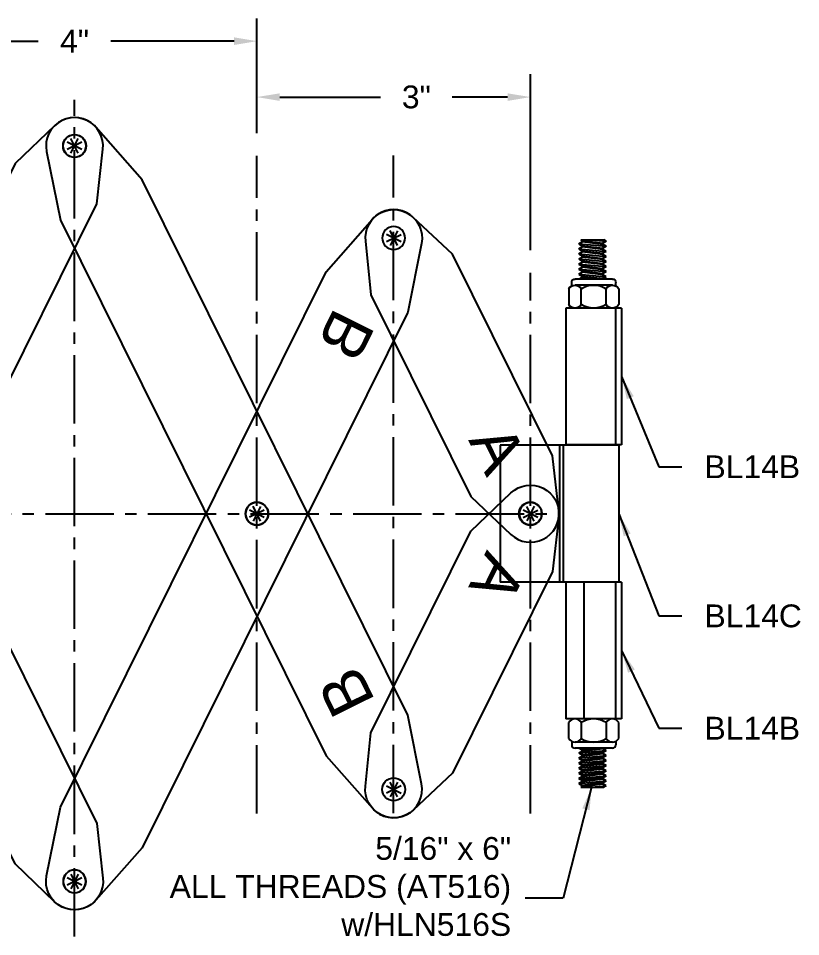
# Model space of a CAD drawing. Header units: inches. Extents: x 0 to 34.5, y -15.8 to 21.6.
# Drawn here: x 21.73 to 30.31, y 11.52 to 21.59 of the extents above; entities that cross this region are included whole.
import ezdxf

# ---------------------------------------------------------------- set-up
doc = ezdxf.new("R2010")
doc.units = ezdxf.units.IN
doc.header["$MEASUREMENT"] = 0
doc.linetypes.add('CENTER2', pattern=[1.125, 0.75, -0.125, 0.125, -0.125])
for name, color, linetype in [('Anchors', 4, 'Continuous'), ('Conditions', 1, 'Continuous'), ('Dimensions', 3, 'Continuous'), ('Text', 2, 'Continuous')]:
    doc.layers.add(name, color=color, linetype=linetype)
doc.styles.add('Arial', font='arial.ttf')
doc.dimstyles.new('Arial', dxfattribs={"dimtxt": 0.25, "dimasz": 0.25, "dimexe": 0.25, "dimexo": 0.25, "dimgap": 0.25, "dimtad": 0, "dimtih": 1, "dimtoh": 1, "dimdec": 4, "dimzin": 0, "dimdsep": 46, "dimlunit": 4, "dimtxsty": 'Arial', "dimcen": 0.25, "dimadec": 0, "dimazin": 0, "dimtfac": 1, "dimtdec": 4, "dimtofl": 0, "dimtmove": 0, "dimatfit": 3, "dimfxl": 0, "dimfrac": 2, "dimtolj": 1, "dimtzin": 0, "dimarcsym": 0})

# ---------------------------------------------------------------- blocks, each defined once
blk = doc.blocks.new('HLN516S')
at = {"layer": 'Anchors'}
for p, q in [((-0.205, 0.32), (0.205, 0.32)), ((-0.274, 0.213), (-0.274, 0.04)), ((-0.242, 0.244), (-0.242, 0.283)), ((-0.205, 0.253), (0.205, 0.253)), ((-0.137, 0.04), (-0.137, 0.213)), ((0.137, 0.04), (0.137, 0.213)), ((0.242, 0.244), (0.242, 0.283)), ((0.274, 0.213), (0.274, 0.04)), ((-0.205, 0), (0.205, 0))]:
    blk.add_line(p, q, dxfattribs=at)
for centre, radius, start, end in [((-0.205, 0.283), 0.037, 90, 180), ((0.205, 0.283), 0.037, 0, 90), ((-0.205, 0.175), 0.0783, 29.0208, 150.9792), ((0, 0.001), 0.253, 57.1911, 122.8089), ((0.205, 0.175), 0.0783, 29.0208, 150.9792), ((-0.205, 0.078), 0.0783, 209.0208, 330.9792), ((0, 0.253), 0.253, 237.1911, 302.8089), ((0.205, 0.078), 0.0783, 209.0208, 330.9792)]:
    blk.add_arc(centre, radius, start, end, dxfattribs=at)
blk = doc.blocks.new('BL-14B&C')
for p, q in [((71.097, 26.473), (70.487, 26.473)), ((70.487, 26.473), (70.487, 24.973)), ((71.032, 26.473), (71.032, 24.973)), ((71.097, 26.473), (71.097, 24.973)), ((71.097, 24.973), (70.487, 24.973)), ((71.067, 24.97), (69.767, 24.97)), ((69.767, 24.97), (69.767, 23.47)), ((70.417, 24.97), (70.417, 23.47)), ((70.457, 24.97), (70.457, 23.47)), ((71.067, 24.97), (71.067, 23.47)), ((71.067, 23.47), (69.767, 23.47)), ((71.097, 23.469), (70.487, 23.469)), ((70.487, 23.469), (70.487, 21.969)), ((70.682, 23.469), (70.682, 21.969)), ((71.032, 23.469), (71.032, 21.969)), ((71.097, 23.469), (71.097, 21.969)), ((71.097, 21.969), (70.487, 21.969))]:
    blk.add_line(p, q)
blk.add_circle((70.096, 24.22), 0.125)
at = {"layer": 'Anchors'}
for p, q in [((70.627, 27.18), (70.664, 27.201)), ((70.65, 27.222), (70.664, 27.214)), ((70.65, 27.222), (70.902, 27.222)), ((70.664, 27.214), (70.664, 27.201)), ((70.664, 27.214), (70.89, 27.186)), ((70.89, 27.173), (70.664, 27.201)), ((70.769, 27.222), (70.927, 27.207)), ((70.927, 27.207), (70.89, 27.186)), ((70.89, 27.186), (70.89, 27.173)), ((70.927, 27.207), (70.902, 27.222)), ((70.627, 27.18), (70.927, 27.152)), ((70.627, 27.18), (70.664, 27.158)), ((70.627, 27.124), (70.664, 27.145)), ((70.627, 27.124), (70.664, 27.103)), ((70.627, 27.124), (70.927, 27.096)), ((70.627, 27.068), (70.664, 27.09)), ((70.664, 27.158), (70.664, 27.145)), ((70.664, 27.158), (70.89, 27.131)), ((70.89, 27.117), (70.664, 27.145)), ((70.664, 27.103), (70.664, 27.09)), ((70.664, 27.103), (70.89, 27.075)), ((70.89, 27.062), (70.664, 27.09)), ((70.927, 27.152), (70.89, 27.173)), ((70.927, 27.152), (70.89, 27.131)), ((70.89, 27.131), (70.89, 27.117)), ((70.927, 27.096), (70.89, 27.117)), ((70.927, 27.096), (70.89, 27.075)), ((70.627, 27.068), (70.664, 27.047)), ((70.627, 27.068), (70.927, 27.041)), ((70.627, 27.013), (70.664, 27.034)), ((70.627, 27.013), (70.664, 26.992)), ((70.627, 27.013), (70.927, 26.985)), ((70.664, 27.047), (70.664, 27.034)), ((70.664, 27.047), (70.89, 27.019)), ((70.89, 27.006), (70.664, 27.034)), ((70.664, 26.992), (70.664, 26.979)), ((70.664, 26.992), (70.89, 26.964)), ((70.89, 27.075), (70.89, 27.062)), ((70.927, 27.041), (70.89, 27.062)), ((70.927, 27.041), (70.89, 27.019)), ((70.89, 27.019), (70.89, 27.006)), ((70.927, 26.985), (70.89, 27.006)), ((70.927, 26.985), (70.89, 26.964)), ((70.627, 26.957), (70.664, 26.979)), ((70.627, 26.957), (70.664, 26.936)), ((70.627, 26.957), (70.927, 26.93)), ((70.627, 26.902), (70.664, 26.923)), ((70.627, 26.902), (70.664, 26.881)), ((70.627, 26.902), (70.927, 26.874)), ((70.89, 26.951), (70.664, 26.979)), ((70.664, 26.936), (70.664, 26.923)), ((70.664, 26.936), (70.89, 26.908)), ((70.89, 26.895), (70.664, 26.923)), ((70.89, 26.964), (70.89, 26.951)), ((70.927, 26.93), (70.89, 26.951)), ((70.927, 26.93), (70.89, 26.908)), ((70.89, 26.908), (70.89, 26.895)), ((70.927, 26.874), (70.89, 26.895)), ((70.627, 26.846), (70.664, 26.867)), ((70.627, 26.846), (70.664, 26.825)), ((70.627, 26.846), (70.927, 26.818)), ((70.632, 26.793), (70.664, 26.812)), ((70.664, 26.881), (70.664, 26.867)), ((70.664, 26.881), (70.89, 26.853)), ((70.89, 26.84), (70.664, 26.867)), ((70.664, 26.825), (70.664, 26.812)), ((70.664, 26.825), (70.89, 26.797)), ((70.817, 26.793), (70.664, 26.812)), ((70.927, 26.874), (70.89, 26.853)), ((70.89, 26.853), (70.89, 26.84)), ((70.927, 26.818), (70.89, 26.84)), ((70.927, 26.818), (70.89, 26.797)), ((70.89, 26.797), (70.89, 26.793)), ((70.632, 21.649), (70.664, 21.63)), ((70.817, 21.649), (70.664, 21.63)), ((70.89, 21.645), (70.89, 21.649)), ((70.627, 21.596), (70.927, 21.624)), ((70.627, 21.596), (70.664, 21.617)), ((70.627, 21.596), (70.664, 21.575)), ((70.627, 21.54), (70.927, 21.568)), ((70.627, 21.54), (70.664, 21.562)), ((70.664, 21.617), (70.89, 21.645)), ((70.664, 21.617), (70.664, 21.63)), ((70.89, 21.602), (70.664, 21.575)), ((70.664, 21.562), (70.89, 21.589)), ((70.664, 21.562), (70.664, 21.575)), ((70.89, 21.547), (70.664, 21.519)), ((70.927, 21.624), (70.89, 21.645)), ((70.927, 21.624), (70.89, 21.602)), ((70.89, 21.589), (70.89, 21.602)), ((70.927, 21.568), (70.89, 21.589)), ((70.927, 21.568), (70.89, 21.547)), ((70.89, 21.534), (70.89, 21.547)), ((70.627, 21.54), (70.664, 21.519)), ((70.627, 21.485), (70.927, 21.513)), ((70.627, 21.485), (70.664, 21.506)), ((70.627, 21.485), (70.664, 21.464)), ((70.627, 21.429), (70.927, 21.457)), ((70.627, 21.429), (70.664, 21.45)), ((70.664, 21.506), (70.89, 21.534)), ((70.664, 21.506), (70.664, 21.519)), ((70.89, 21.491), (70.664, 21.464)), ((70.664, 21.45), (70.89, 21.478)), ((70.664, 21.45), (70.664, 21.464)), ((70.927, 21.513), (70.89, 21.534)), ((70.927, 21.513), (70.89, 21.491)), ((70.89, 21.478), (70.89, 21.491)), ((70.927, 21.457), (70.89, 21.478)), ((70.927, 21.457), (70.89, 21.436)), ((70.627, 21.429), (70.664, 21.408)), ((70.627, 21.374), (70.927, 21.401)), ((70.627, 21.374), (70.664, 21.395)), ((70.627, 21.374), (70.664, 21.352)), ((70.627, 21.318), (70.927, 21.346)), ((70.89, 21.436), (70.664, 21.408)), ((70.664, 21.395), (70.89, 21.423)), ((70.664, 21.395), (70.664, 21.408)), ((70.89, 21.38), (70.664, 21.352)), ((70.664, 21.339), (70.89, 21.367)), ((70.664, 21.339), (70.664, 21.352)), ((70.89, 21.423), (70.89, 21.436)), ((70.927, 21.401), (70.89, 21.423)), ((70.927, 21.401), (70.89, 21.38)), ((70.89, 21.367), (70.89, 21.38)), ((70.927, 21.346), (70.89, 21.367)), ((70.927, 21.346), (70.89, 21.325)), ((70.627, 21.318), (70.664, 21.339)), ((70.627, 21.318), (70.664, 21.297)), ((70.627, 21.263), (70.927, 21.29)), ((70.627, 21.263), (70.664, 21.284)), ((70.627, 21.263), (70.664, 21.241)), ((70.89, 21.325), (70.664, 21.297)), ((70.664, 21.284), (70.89, 21.312)), ((70.664, 21.284), (70.664, 21.297)), ((70.89, 21.269), (70.664, 21.241)), ((70.664, 21.228), (70.89, 21.256)), ((70.89, 21.312), (70.89, 21.325)), ((70.927, 21.29), (70.89, 21.312)), ((70.927, 21.29), (70.89, 21.269)), ((70.89, 21.256), (70.89, 21.269)), ((70.927, 21.235), (70.89, 21.256)), ((70.65, 21.22), (70.664, 21.228)), ((70.65, 21.22), (70.902, 21.22)), ((70.664, 21.228), (70.664, 21.241)), ((70.769, 21.22), (70.927, 21.235)), ((70.927, 21.235), (70.902, 21.22))]:
    blk.add_line(p, q, dxfattribs=at)
for p in [(70.664, 27.214), (70.664, 27.158), (70.664, 27.103), (70.664, 27.047), (70.664, 26.992), (70.664, 26.936), (70.664, 26.881), (70.664, 26.825), (70.664, 21.617), (70.664, 21.562), (70.664, 21.506), (70.664, 21.45), (70.664, 21.395), (70.664, 21.339), (70.664, 21.284), (70.664, 21.228)]:
    blk.add_point(p, dxfattribs=at)
at = {"xscale": -1}
blk.add_blockref('HLN516S', (70.792, 26.473), dxfattribs=at)
at = {"rotation": 180}
blk.add_blockref('HLN516S', (70.792, 21.969), dxfattribs=at)
blk = doc.blocks.new('*D32')
at = {"layer": 'Defpoints', "color": 0}
for p in [(24.346, 21.342), (20.346, 20.7), (24.346, 20.083)]:
    blk.add_point(p, dxfattribs=at)
at = {"layer": 'Dimensions', "color": 0, "lineweight": -2}
for p, q in [((20.346, 20.95), (20.346, 21.592)), ((24.346, 20.333), (24.346, 21.592)), ((20.596, 21.342), (21.947, 21.342)), ((24.096, 21.342), (22.744, 21.342))]:
    blk.add_line(p, q, dxfattribs=at)
at = {"layer": 'Dimensions', "color": 0}
for points in [[(20.596, 21.384), (20.596, 21.3), (20.346, 21.342)], [(24.096, 21.384), (24.096, 21.3), (24.346, 21.342)]]:
    blk.add_solid(points, dxfattribs=at)
at = {"layer": 'Dimensions', "color": 0, "insert": (22.346, 21.342), "char_height": 0.25, "attachment_point": 5, "style": 'Arial'}
blk.add_mtext('\\A1;4"', dxfattribs=at)
blk = doc.blocks.new('*D34')
at = {"layer": 'Defpoints', "color": 0}
for p in [(24.346, 20.729), (24.346, 20.083), (27.346, 18.802)]:
    blk.add_point(p, dxfattribs=at)
at = {"layer": 'Dimensions', "color": 0, "lineweight": -2}
for p, q in [((24.346, 20.333), (24.346, 20.979)), ((27.346, 19.052), (27.346, 20.979)), ((24.596, 20.729), (25.702, 20.729)), ((27.096, 20.729), (26.489, 20.729))]:
    blk.add_line(p, q, dxfattribs=at)
at = {"layer": 'Dimensions', "color": 0}
for points in [[(24.596, 20.77), (24.596, 20.687), (24.346, 20.729)], [(27.096, 20.77), (27.096, 20.687), (27.346, 20.729)]]:
    blk.add_solid(points, dxfattribs=at)
at = {"layer": 'Dimensions', "color": 0, "insert": (26.095, 20.729), "char_height": 0.25, "attachment_point": 5, "style": 'Arial'}
blk.add_mtext('\\A1;3"', dxfattribs=at)
blk = doc.blocks.new('C')
blk.add_lwpolyline([(40.462, 44.18, 0.700208), (40.462, 44.767), (39.894, 44.973), (31.816, 44.973), (31.248, 44.767, 0.700208), (31.248, 44.18), (31.816, 43.973), (39.894, 43.973)], format="xyb", close=True)
for centre in [(31.355, 44.473), (35.855, 44.473), (40.356, 44.473)]:
    blk.add_circle(centre, 0.125)
at = {"layer": 'Conditions'}
for p, q in [((31.355, 44.383), (31.355, 44.563)), ((35.855, 44.383), (35.855, 44.563)), ((40.356, 44.383), (40.356, 44.563)), ((31.265, 44.473), (31.445, 44.473)), ((35.765, 44.473), (35.945, 44.473)), ((40.266, 44.473), (40.446, 44.473))]:
    blk.add_line(p, q, dxfattribs=at)
at = {"layer": 'Text', "insert": (32.308, 44.719), "char_height": 0.5, "attachment_point": 1, "style": 'Arial'}
blk.add_mtext('C', dxfattribs=at)
blk = doc.blocks.new('A')
blk.add_lwpolyline([(3.483, 0.293, -0.700208), (3.483, -0.293), (2.93, -0.5), (0.462, -0.5), (-0.107, -0.293, -0.700208), (-0.107, 0.293), (0.462, 0.5), (2.93, 0.5)], format="xyb", close=True)
for centre in [(0, 0), (3.376, 0)]:
    blk.add_circle(centre, 0.125)
at = {"layer": 'Conditions'}
for p, q in [((-0.09, 0), (0.09, 0)), ((0, -0.09), (0, 0.09)), ((3.376, -0.09), (3.376, 0.09)), ((3.286, 0), (3.466, 0))]:
    blk.add_line(p, q, dxfattribs=at)
at = {"layer": 'Text', "insert": (0.563, 0.246), "char_height": 0.5, "attachment_point": 1, "style": 'Arial'}
blk.add_mtext('A', dxfattribs=at)
blk = doc.blocks.new('B')
blk.add_lwpolyline([(31.274, 47.741), (32.015, 47.542), (38.57, 47.542), (39.311, 47.741, 0.767327), (39.311, 48.343), (38.57, 48.542), (32.015, 48.542), (31.274, 48.343, 0.767327)], format="xyb", close=True)
for centre in [(31.355, 48.042), (34.73, 48.042), (39.231, 48.042)]:
    blk.add_circle(centre, 0.125)
at = {"layer": 'Conditions'}
for p, q in [((31.355, 47.952), (31.355, 48.132)), ((34.73, 47.952), (34.73, 48.132)), ((39.231, 47.952), (39.231, 48.132)), ((31.265, 48.042), (31.445, 48.042)), ((34.64, 48.042), (34.82, 48.042)), ((39.141, 48.042), (39.321, 48.042))]:
    blk.add_line(p, q, dxfattribs=at)
at = {"layer": 'Text', "insert": (32.308, 48.288), "char_height": 0.5, "attachment_point": 1, "style": 'Arial'}
blk.add_mtext('B', dxfattribs=at)

msp = doc.modelspace()

# ---------------------------------------------------------------- linework, layer by layer
at = {"linetype": 'CENTER2'}
for p, q in [((22.34563, 11.52334), (22.34563, 20.6996)), ((24.34563, 12.87294), (24.34563, 20.08312)), ((25.84563, 12.87645), (25.84563, 20.08662)), ((27.34563, 12.87294), (27.34563, 18.80238)), ((27.34563, 12.87294), (27.34563, 18.80238)), ((13.02563, 16.16077), (27.66563, 16.16077))]:
    msp.add_line(p, q, dxfattribs=at)

# ---------------------------------------------------------------- block references
at = {"layer": 'Conditions', "color": 7}
for name, p, rotation in [('C', (44.2498, -35.72392), 63.61220003875732), ('B', (82.81908, 6.41173), 116.3974729567523), ('A', (27.34665, 16.16212), 243.6127499682816)]:
    msp.add_blockref(name, p, dxfattribs=dict(at, rotation=rotation))
at = {"layer": 'Conditions', "color": 7, "xscale": -1}
for name, p, rotation in [('C', (44.2498, 68.04546), 116.3877999612427), ('B', (82.81908, 25.9098), 63.60252704324773), ('A', (27.34665, 16.15941), 296.3872500317184)]:
    msp.add_blockref(name, p, dxfattribs=dict(at, rotation=rotation))
at = {"layer": 'Conditions'}
msp.add_blockref('BL-14B&C', (-42.75182, -8.05894), dxfattribs=at)

# ---------------------------------------------------------------- texts
at = {"layer": 'Text', "char_height": 0.25, "style": 'Arial'}
for s, insert, attachment_point in [('\\A1;BL14B', (29.25527, 16.80048), 1), ('BL14C', (29.2551, 15.16555), 1), ('BL14B', (29.25527, 13.93361), 1), ('5/16" x 6"\\PALL THREADS (AT516)\\Pw/HLN516S', (27.13444, 12.07188), 6)]:
    msp.add_mtext(s, dxfattribs=dict(at, insert=insert, attachment_point=attachment_point))

# ---------------------------------------------------------------- dimensions: what is measured, and where the dimension line sits
at = {"layer": 'Dimensions'}
dim = msp.add_linear_dim(base=(24.34563, 21.342), p1=(20.34563, 20.6996), p2=(24.34563, 20.08312), dimstyle='Arial', override={"dimpost": ''}, dxfattribs=at)
dim.commit()
dim.dimension.update_dxf_attribs({"geometry": '*D32', "text_midpoint": (22.34563, 21.342)})
dim = msp.add_linear_dim(base=(24.34563, 20.72874), p1=(27.34563, 18.80238), p2=(24.34563, 20.08312), angle=180, dimstyle='Arial', override={"dimpost": ''}, dxfattribs=at)
dim.commit()
dim.dimension.update_dxf_attribs({"geometry": '*D34', "text_midpoint": (26.09543, 20.72874), "dimtype": 160})

# ---------------------------------------------------------------- leaders
at = {"layer": 'Text'}
for points in [[(28.34563, 17.6642), (28.75527, 16.67548), (29.00527, 16.67548)], [(28.31563, 16.16071), (28.7551, 15.04055), (29.0051, 15.04055)], [(28.34563, 14.66011), (28.75527, 13.80861), (29.00527, 13.80861)]]:
    msp.add_leader(points, dimstyle='Arial', override={"dimgap": 0.25, "dimtad": 0}, dxfattribs=at)
at = {"layer": 'Text', "annotation_type": 0, "has_hookline": 1, "hookline_direction": 1, "text_width": 3.73329}
msp.add_leader([(28.01736, 13.16123), (27.70528, 11.94688), (27.28723, 11.94688)], dimstyle='Arial', override={"dimgap": 0.25, "dimtad": 0}, dxfattribs=at)

doc.saveas('drawing.dxf')
